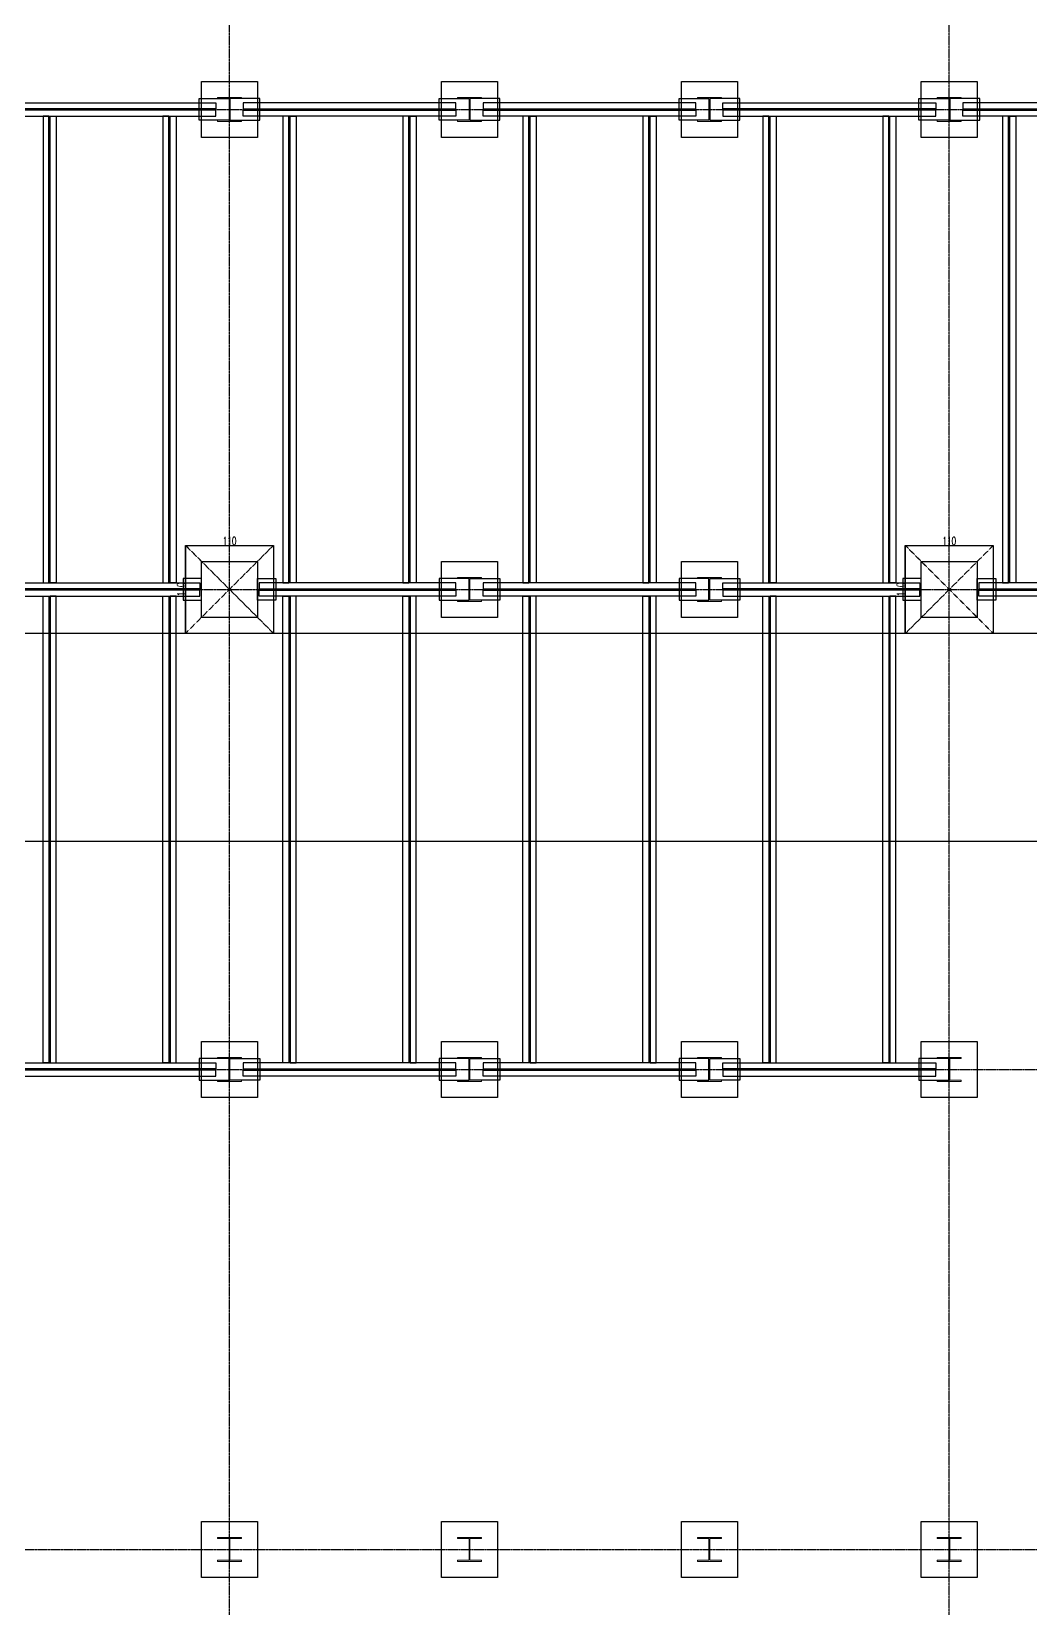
# Model space of a CAD drawing. Header units: millimetres. Extents: x -21841 to 195597, y -1659 to 112111.
# Drawn here: x 12412 to 13661, y 15676 to 17647 of the extents above; entities that cross this region are included whole.
import ezdxf
from ezdxf.enums import TextEntityAlignment as Align

# ---------------------------------------------------------------- set-up
doc = ezdxf.new("R2010")
doc.units = ezdxf.units.MM
doc.linetypes.add('X-N-FAB-L10$0$COL-CEN-LIN', pattern=[3.25, 2.5, -0.25, 0.25, -0.25])
doc.linetypes.add('X-N-FAB-L10$0$HIDDEN', pattern=[0.375, 0.25, -0.125])
for name, color, linetype in [('0-FMCS', 6, 'Continuous'), ('0-XREF', 7, 'Continuous'), ('X-N-FAB-L10$0$0-NC', 8, 'Continuous'), ('X-N-FAB-L10$0$0-ND', 8, 'Continuous'), ('X-N-FAB-L10$0$08', 8, 'Continuous'), ('X-N-FAB-L10$0$CCL', 8, 'X-N-FAB-L10$0$COL-CEN-LIN'), ('X-N-FAB-L10$0$COL', 8, 'Continuous'), ('X-N-FAB-L10$0$COL-S', 8, 'Continuous')]:
    doc.layers.add(name, color=color, linetype=linetype)
doc.layers.add('X-N-FAB-L10$0$STEEL1', color=8, linetype='Continuous', lineweight=0)
doc.styles.add('X-N-FAB-L10$0$CHINA', font='simplex.shx', dxfattribs={"width": 0.75, "bigfont": 'chineset.shx'})
doc.styles.add('X-N-FAB-L10$0$COL-NUM', font='romanc')
doc.styles.add('X-N-FAB-L10$0$DIM', font='simplex.shx', dxfattribs={"width": 0.67, "bigfont": 'chineset.shx'})
doc.dimstyles.new('X-N-FAB-L10$0$JJP_005_defpoint', dxfattribs={"dimtxt": 20, "dimasz": 0.5, "dimexe": 0.5, "dimexo": 0.5, "dimgap": 0.5, "dimtad": 1, "dimdsep": 46, "dimtxsty": 'X-N-FAB-L10$0$DIM', "dimblk": 'X-N-FAB-L10$0$_None', "dimcen": 10, "dimclrd": 256, "dimclre": 256, "dimclrt": 256, "dimadec": 0, "dimazin": 0, "dimtfac": 1, "dimtix": 1, "dimtmove": 2, "dimatfit": 3, "dimldrblk": 'X-N-FAB-L10$0$_None', "dimfxl": 0.5, "dimtolj": 1, "dimtzin": 0, "dimarcsym": 0})

# ---------------------------------------------------------------- blocks, each defined once
blk = doc.blocks.new('*D1269')
at = {"layer": 'DEFPOINTS', "lineweight": -2, "transparency": 16777216}
blk.add_line((13505, 17005), (13615, 17005), dxfattribs=at)
at = {"layer": 'DEFPOINTS', "color": 0, "transparency": 16777216}
for p in [(13505, 17005), (13615, 17005), (13615, 17005)]:
    blk.add_point(p, dxfattribs=at)
at = {"layer": 'DEFPOINTS', "transparency": 16777216, "insert": (13560, 17010.5), "char_height": 10, "attachment_point": 5, "style": 'X-N-FAB-L10$0$DIM'}
blk.add_mtext('\\A1;110', dxfattribs=at)
blk = doc.blocks.new('X-N-FAB-L10$0$_None')
blk = doc.blocks.new('*D1270')
at = {"layer": 'DEFPOINTS', "lineweight": -2, "transparency": 16777216}
blk.add_line((13505, 17005), (13505, 16895), dxfattribs=at)
at = {"layer": 'DEFPOINTS', "color": 0, "transparency": 16777216}
for p in [(13505, 17005), (13505, 16895), (13505, 16895)]:
    blk.add_point(p, dxfattribs=at)
at = {"layer": 'DEFPOINTS', "transparency": 16777216, "insert": (13499.5, 16950), "char_height": 10, "attachment_point": 5, "rotation": 90, "style": 'X-N-FAB-L10$0$DIM'}
blk.add_mtext('\\A1;110', dxfattribs=at)
blk = doc.blocks.new('*D1271')
at = {"layer": 'DEFPOINTS', "lineweight": -2, "transparency": 16777216}
blk.add_line((12605, 17005), (12715, 17005), dxfattribs=at)
at = {"layer": 'DEFPOINTS', "color": 0, "transparency": 16777216}
for p in [(12605, 17005), (12715, 17005), (12715, 17005)]:
    blk.add_point(p, dxfattribs=at)
at = {"layer": 'DEFPOINTS', "transparency": 16777216, "insert": (12660, 17010.5), "char_height": 10, "attachment_point": 5, "style": 'X-N-FAB-L10$0$DIM'}
blk.add_mtext('\\A1;110', dxfattribs=at)
blk = doc.blocks.new('*D1272')
at = {"layer": 'DEFPOINTS', "lineweight": -2, "transparency": 16777216}
blk.add_line((12605, 17005), (12605, 16895), dxfattribs=at)
at = {"layer": 'DEFPOINTS', "color": 0, "transparency": 16777216}
for p in [(12605, 17005), (12605, 16895), (12605, 16895)]:
    blk.add_point(p, dxfattribs=at)
at = {"layer": 'DEFPOINTS', "transparency": 16777216, "insert": (12599.5, 16950), "char_height": 10, "attachment_point": 5, "rotation": 90, "style": 'X-N-FAB-L10$0$DIM'}
blk.add_mtext('\\A1;110', dxfattribs=at)
blk = doc.blocks.new('X-N-FAB-L10')
at = {"layer": 'DEFPOINTS', "color": 8, "linetype": 'X-N-FAB-L10$0$HIDDEN', "ltscale": 0.1}
for p, q in [((12715, 17005), (12605, 16895)), ((12605, 17005), (12715, 16895)), ((12715, 17005), (12605, 16895)), ((12605, 17005), (12715, 16895)), ((13615, 17005), (13505, 16895)), ((13505, 17005), (13615, 16895)), ((13615, 17005), (13505, 16895)), ((13505, 17005), (13615, 16895))]:
    blk.add_line(p, q, dxfattribs=at)
at = {"layer": 'DEFPOINTS', "color": 8}
for p, q in [((12605, 17005), (12715, 17005)), ((12605, 17005), (12605, 16895)), ((13505, 17005), (13615, 17005)), ((13505, 17005), (13505, 16895))]:
    blk.add_line(p, q, dxfattribs=at)
at = {"layer": 'X-N-FAB-L10$0$08', "color": 8}
for p, q in [((13857.5, 16895), (11760, 16895)), ((13760, 16635), (11760, 16635))]:
    blk.add_line(p, q, dxfattribs=at)
for points in [[(12659.5, 17536.5), (12622, 17536.5), (12622, 17563.5), (12659.5, 17563.5)], [(12660.5, 17536.5), (12698, 17536.5), (12698, 17563.5), (12660.5, 17563.5)], [(12959.5, 17536.5), (12922, 17536.5), (12922, 17563.5), (12959.5, 17563.5)], [(12960.5, 17536.5), (12998, 17536.5), (12998, 17563.5), (12960.5, 17563.5)], [(13259.5, 17536.5), (13222, 17536.5), (13222, 17563.5), (13259.5, 17563.5)], [(13260.5, 17536.5), (13298, 17536.5), (13298, 17563.5), (13260.5, 17563.5)], [(13559.5, 17536.5), (13522, 17536.5), (13522, 17563.5), (13559.5, 17563.5)], [(13560.5, 17536.5), (13598, 17536.5), (13598, 17563.5), (13560.5, 17563.5)], [(12377, 17558.3), (12643, 17558.3), (12643, 17550.8), (12377, 17550.8)], [(12377, 17541.7), (12643, 17541.7), (12643, 17549.2), (12377, 17549.2)], [(12943, 17558.3), (12677, 17558.3), (12677, 17550.8), (12943, 17550.8)], [(12943, 17541.7), (12677, 17541.7), (12677, 17549.2), (12943, 17549.2)], [(13243, 17558.3), (12977, 17558.3), (12977, 17550.8), (13243, 17550.8)], [(13243, 17541.7), (12977, 17541.7), (12977, 17549.2), (13243, 17549.2)], [(13277, 17558.3), (13543, 17558.3), (13543, 17550.8), (13277, 17550.8)], [(13277, 17541.7), (13543, 17541.7), (13543, 17549.2), (13277, 17549.2)], [(13843, 17558.3), (13577, 17558.3), (13577, 17550.8), (13843, 17550.8)], [(13843, 17541.7), (13577, 17541.7), (13577, 17549.2), (13843, 17549.2)], [(12426.7, 17541.7), (12426.7, 16958.3), (12434.2, 16958.3), (12434.2, 17541.7)], [(12443.3, 17541.7), (12443.3, 16958.3), (12435.8, 16958.3), (12435.8, 17541.7)], [(12576.7, 17541.7), (12576.7, 16958.3), (12584.2, 16958.3), (12584.2, 17541.7)], [(12593.3, 17541.7), (12593.3, 16958.3), (12585.8, 16958.3), (12585.8, 17541.7)], [(12726.7, 17541.7), (12726.7, 16958.3), (12734.2, 16958.3), (12734.2, 17541.7)], [(12743.3, 17541.7), (12743.3, 16958.3), (12735.8, 16958.3), (12735.8, 17541.7)], [(12876.7, 17541.7), (12876.7, 16958.3), (12884.2, 16958.3), (12884.2, 17541.7)], [(12893.3, 17541.7), (12893.3, 16958.3), (12885.8, 16958.3), (12885.8, 17541.7)], [(13026.7, 17541.7), (13026.7, 16958.3), (13034.2, 16958.3), (13034.2, 17541.7)], [(13043.3, 17541.7), (13043.3, 16958.3), (13035.8, 16958.3), (13035.8, 17541.7)], [(13176.7, 17541.7), (13176.7, 16958.3), (13184.2, 16958.3), (13184.2, 17541.7)], [(13193.3, 17541.7), (13193.3, 16958.3), (13185.8, 16958.3), (13185.8, 17541.7)], [(13326.7, 17541.7), (13326.7, 16958.3), (13334.2, 16958.3), (13334.2, 17541.7)], [(13343.3, 17541.7), (13343.3, 16958.3), (13335.8, 16958.3), (13335.8, 17541.7)], [(13476.7, 17541.7), (13476.7, 16958.3), (13484.2, 16958.3), (13484.2, 17541.7)], [(13493.3, 17541.7), (13493.3, 16958.3), (13485.8, 16958.3), (13485.8, 17541.7)], [(13626.7, 17541.7), (13626.7, 16958.3), (13634.2, 16958.3), (13634.2, 17541.7)], [(13643.3, 17541.7), (13643.3, 16958.3), (13635.8, 16958.3), (13635.8, 17541.7)], [(12377, 16958.3), (12623, 16958.3), (12623, 16950.8), (12377, 16950.8)], [(12625, 16963.5), (12602, 16963.5), (12602, 16936.5), (12625, 16936.5)], [(12695, 16963.5), (12718, 16963.5), (12718, 16936.5), (12695, 16936.5)], [(12943, 16958.3), (12697, 16958.3), (12697, 16950.8), (12943, 16950.8)], [(12959.5, 16963.5), (12922, 16963.5), (12922, 16936.5), (12959.5, 16936.5)], [(12960.5, 16963.5), (12998, 16963.5), (12998, 16936.5), (12960.5, 16936.5)], [(13243, 16958.3), (12977, 16958.3), (12977, 16950.8), (13243, 16950.8)], [(13259.5, 16963.5), (13222, 16963.5), (13222, 16936.5), (13259.5, 16936.5)], [(13260.5, 16963.5), (13298, 16963.5), (13298, 16936.5), (13260.5, 16936.5)], [(13277, 16958.3), (13523, 16958.3), (13523, 16950.8), (13277, 16950.8)], [(13525, 16963.5), (13502, 16963.5), (13502, 16936.5), (13525, 16936.5)], [(13595, 16963.5), (13618, 16963.5), (13618, 16936.5), (13595, 16936.5)], [(13843, 16958.3), (13597, 16958.3), (13597, 16950.8), (13843, 16950.8)], [(12377, 16941.7), (12623, 16941.7), (12623, 16949.2), (12377, 16949.2)], [(12426.7, 16358.3), (12426.7, 16941.7), (12434.2, 16941.7), (12434.2, 16358.3)], [(12443.3, 16358.3), (12443.3, 16941.7), (12435.8, 16941.7), (12435.8, 16358.3)], [(12576.7, 16358.3), (12576.7, 16941.7), (12584.2, 16941.7), (12584.2, 16358.3)], [(12593.3, 16358.3), (12593.3, 16941.7), (12585.8, 16941.7), (12585.8, 16358.3)], [(12943, 16941.7), (12697, 16941.7), (12697, 16949.2), (12943, 16949.2)], [(12726.7, 16358.3), (12726.7, 16941.7), (12734.2, 16941.7), (12734.2, 16358.3)], [(12743.3, 16358.3), (12743.3, 16941.7), (12735.8, 16941.7), (12735.8, 16358.3)], [(12876.7, 16358.3), (12876.7, 16941.7), (12884.2, 16941.7), (12884.2, 16358.3)], [(12893.3, 16358.3), (12893.3, 16941.7), (12885.8, 16941.7), (12885.8, 16358.3)], [(13243, 16941.7), (12977, 16941.7), (12977, 16949.2), (13243, 16949.2)], [(13026.7, 16358.3), (13026.7, 16941.7), (13034.2, 16941.7), (13034.2, 16358.3)], [(13043.3, 16358.3), (13043.3, 16941.7), (13035.8, 16941.7), (13035.8, 16358.3)], [(13176.7, 16358.3), (13176.7, 16941.7), (13184.2, 16941.7), (13184.2, 16358.3)], [(13193.3, 16358.3), (13193.3, 16941.7), (13185.8, 16941.7), (13185.8, 16358.3)], [(13277, 16941.7), (13523, 16941.7), (13523, 16949.2), (13277, 16949.2)], [(13326.7, 16358.3), (13326.7, 16941.7), (13334.2, 16941.7), (13334.2, 16358.3)], [(13343.3, 16358.3), (13343.3, 16941.7), (13335.8, 16941.7), (13335.8, 16358.3)], [(13476.7, 16358.3), (13476.7, 16941.7), (13484.2, 16941.7), (13484.2, 16358.3)], [(13493.3, 16358.3), (13493.3, 16941.7), (13485.8, 16941.7), (13485.8, 16358.3)], [(13843, 16941.7), (13597, 16941.7), (13597, 16949.2), (13843, 16949.2)], [(12659.5, 16363.5), (12622, 16363.5), (12622, 16336.5), (12659.5, 16336.5)], [(12660.5, 16363.5), (12698, 16363.5), (12698, 16336.5), (12660.5, 16336.5)], [(12959.5, 16363.5), (12922, 16363.5), (12922, 16336.5), (12959.5, 16336.5)], [(12960.5, 16363.5), (12998, 16363.5), (12998, 16336.5), (12960.5, 16336.5)], [(13259.5, 16363.5), (13222, 16363.5), (13222, 16336.5), (13259.5, 16336.5)], [(13260.5, 16363.5), (13298, 16363.5), (13298, 16336.5), (13260.5, 16336.5)], [(13559.5, 16363.5), (13522, 16363.5), (13522, 16336.5), (13559.5, 16336.5)], [(12377, 16358.3), (12643, 16358.3), (12643, 16350.8), (12377, 16350.8)], [(12377, 16341.7), (12643, 16341.7), (12643, 16349.2), (12377, 16349.2)], [(12943, 16358.3), (12677, 16358.3), (12677, 16350.8), (12943, 16350.8)], [(12943, 16341.7), (12677, 16341.7), (12677, 16349.2), (12943, 16349.2)], [(13243, 16358.3), (12977, 16358.3), (12977, 16350.8), (13243, 16350.8)], [(13243, 16341.7), (12977, 16341.7), (12977, 16349.2), (13243, 16349.2)], [(13277, 16358.3), (13543, 16358.3), (13543, 16350.8), (13277, 16350.8)], [(13277, 16341.7), (13543, 16341.7), (13543, 16349.2), (13277, 16349.2)]]:
    blk.add_lwpolyline(points, close=True, dxfattribs=at)
at = {"layer": 'X-N-FAB-L10$0$CCL', "color": 8}
for p, q in [((12660, 10600), (12660, 19760)), ((13560, 10600), (13560, 19760)), ((-720, 17550), (27370, 17550)), ((-720, 16950), (27370, 16950)), ((-720, 16350), (27370, 16350)), ((-720, 15750), (27370, 15750))]:
    blk.add_line(p, q, dxfattribs=at)
at = {"layer": 'X-N-FAB-L10$0$COL', "color": 8}
for p, q in [((12625, 17585), (12695, 17585)), ((12625, 17515), (12625, 17585)), ((12695, 17585), (12695, 17515)), ((12925, 17585), (12995, 17585)), ((12925, 17515), (12925, 17585)), ((12995, 17585), (12995, 17515)), ((13225, 17585), (13295, 17585)), ((13225, 17515), (13225, 17585)), ((13295, 17585), (13295, 17515)), ((13525, 17585), (13595, 17585)), ((13525, 17515), (13525, 17585)), ((13595, 17585), (13595, 17515)), ((12695, 17515), (12625, 17515)), ((12995, 17515), (12925, 17515)), ((13295, 17515), (13225, 17515)), ((13595, 17515), (13525, 17515)), ((12925, 16985), (12995, 16985)), ((12925, 16915), (12925, 16985)), ((12995, 16985), (12995, 16915)), ((13225, 16985), (13295, 16985)), ((13225, 16915), (13225, 16985)), ((13295, 16985), (13295, 16915)), ((12995, 16915), (12925, 16915)), ((13295, 16915), (13225, 16915)), ((12625, 16385), (12695, 16385)), ((12625, 16315), (12625, 16385)), ((12695, 16385), (12695, 16315)), ((12925, 16385), (12995, 16385)), ((12925, 16315), (12925, 16385)), ((12995, 16385), (12995, 16315)), ((13225, 16385), (13295, 16385)), ((13225, 16315), (13225, 16385)), ((13295, 16385), (13295, 16315)), ((13525, 16385), (13595, 16385)), ((13525, 16315), (13525, 16385)), ((13595, 16385), (13595, 16315)), ((12695, 16315), (12625, 16315)), ((12995, 16315), (12925, 16315)), ((13295, 16315), (13225, 16315)), ((13595, 16315), (13525, 16315)), ((12625, 15785), (12695, 15785)), ((12625, 15715), (12625, 15785)), ((12695, 15785), (12695, 15715)), ((12925, 15785), (12995, 15785)), ((12925, 15715), (12925, 15785)), ((12995, 15785), (12995, 15715)), ((13225, 15785), (13295, 15785)), ((13225, 15715), (13225, 15785)), ((13295, 15785), (13295, 15715)), ((13525, 15785), (13595, 15785)), ((13525, 15715), (13525, 15785)), ((13595, 15785), (13595, 15715)), ((12695, 15715), (12625, 15715)), ((12995, 15715), (12925, 15715)), ((13295, 15715), (13225, 15715)), ((13595, 15715), (13525, 15715))]:
    blk.add_line(p, q, dxfattribs=at)
at = {"layer": 'X-N-FAB-L10$0$COL', "color": 8, "ltscale": 0.1}
for p, q in [((12605, 17005), (12715, 17005)), ((12605, 16895), (12605, 17005)), ((12715, 17005), (12715, 16895)), ((13505, 17005), (13615, 17005)), ((13505, 16895), (13505, 17005)), ((13615, 17005), (13615, 16895)), ((12715, 16895), (12605, 16895)), ((13615, 16895), (13505, 16895))]:
    blk.add_line(p, q, dxfattribs=at)
at = {"layer": 'X-N-FAB-L10$0$COL', "color": 8}
for points in [[(12625, 17585), (12695, 17585), (12695, 17515), (12625, 17515)], [(12925, 17585), (12995, 17585), (12995, 17515), (12925, 17515)], [(13225, 17585), (13295, 17585), (13295, 17515), (13225, 17515)], [(13525, 17585), (13595, 17585), (13595, 17515), (13525, 17515)], [(12925, 16985), (12995, 16985), (12995, 16915), (12925, 16915)], [(13225, 16985), (13295, 16985), (13295, 16915), (13225, 16915)], [(12625, 16385), (12695, 16385), (12695, 16315), (12625, 16315)], [(12925, 16385), (12995, 16385), (12995, 16315), (12925, 16315)], [(13225, 16385), (13295, 16385), (13295, 16315), (13225, 16315)], [(13525, 16385), (13595, 16385), (13595, 16315), (13525, 16315)], [(12625, 15785), (12695, 15785), (12695, 15715), (12625, 15715)], [(12925, 15785), (12995, 15785), (12995, 15715), (12925, 15715)], [(13225, 15785), (13295, 15785), (13295, 15715), (13225, 15715)], [(13525, 15785), (13595, 15785), (13595, 15715), (13525, 15715)]]:
    blk.add_lwpolyline(points, close=True, dxfattribs=at)
at = {"layer": 'X-N-FAB-L10$0$COL', "color": 8, "ltscale": 0.1}
for points in [[(12605, 17005), (12715, 17005), (12715, 16895), (12605, 16895)], [(13505, 17005), (13615, 17005), (13615, 16895), (13505, 16895)]]:
    blk.add_lwpolyline(points, close=True, dxfattribs=at)
at = {"layer": 'X-N-FAB-L10$0$COL-S', "color": 8}
for p, q in [((12625, 16985), (12695, 16985)), ((12625, 16915), (12625, 16985)), ((12625, 16985), (12695, 16985)), ((12625, 16915), (12625, 16985)), ((12695, 16985), (12695, 16915)), ((12695, 16985), (12695, 16915)), ((13525, 16985), (13595, 16985)), ((13525, 16915), (13525, 16985)), ((13525, 16985), (13595, 16985)), ((13525, 16915), (13525, 16985)), ((13595, 16985), (13595, 16915)), ((13595, 16985), (13595, 16915)), ((12695, 16915), (12625, 16915)), ((12695, 16915), (12625, 16915)), ((13595, 16915), (13525, 16915)), ((13595, 16915), (13525, 16915))]:
    blk.add_line(p, q, dxfattribs=at)
at = {"layer": 'X-N-FAB-L10$0$STEEL1', "color": 8}
for p, q in [((12645, 17565), (12675, 17565)), ((12645, 17563.5), (12645, 17565)), ((12659.5, 17563.5), (12645, 17563.5)), ((12659.5, 17536.5), (12659.5, 17563.5)), ((12675, 17563.5), (12660.5, 17563.5)), ((12660.5, 17563.5), (12660.5, 17536.5)), ((12675, 17565), (12675, 17563.5)), ((12945, 17565), (12975, 17565)), ((12945, 17563.5), (12945, 17565)), ((12959.5, 17563.5), (12945, 17563.5)), ((12959.5, 17536.5), (12959.5, 17563.5)), ((12975, 17563.5), (12960.5, 17563.5)), ((12960.5, 17563.5), (12960.5, 17536.5)), ((12975, 17565), (12975, 17563.5)), ((13245, 17565), (13275, 17565)), ((13245, 17563.5), (13245, 17565)), ((13259.5, 17563.5), (13245, 17563.5)), ((13259.5, 17536.5), (13259.5, 17563.5)), ((13275, 17563.5), (13260.5, 17563.5)), ((13260.5, 17563.5), (13260.5, 17536.5)), ((13275, 17565), (13275, 17563.5)), ((13545, 17565), (13575, 17565)), ((13545, 17563.5), (13545, 17565)), ((13559.5, 17563.5), (13545, 17563.5)), ((13559.5, 17536.5), (13559.5, 17563.5)), ((13575, 17563.5), (13560.5, 17563.5)), ((13560.5, 17563.5), (13560.5, 17536.5)), ((13575, 17565), (13575, 17563.5)), ((12645, 17535), (12645, 17536.5)), ((12645, 17536.5), (12659.5, 17536.5)), ((12675, 17535), (12645, 17535)), ((12660.5, 17536.5), (12675, 17536.5)), ((12675, 17536.5), (12675, 17535)), ((12945, 17535), (12945, 17536.5)), ((12945, 17536.5), (12959.5, 17536.5)), ((12975, 17535), (12945, 17535)), ((12960.5, 17536.5), (12975, 17536.5)), ((12975, 17536.5), (12975, 17535)), ((13245, 17535), (13245, 17536.5)), ((13245, 17536.5), (13259.5, 17536.5)), ((13275, 17535), (13245, 17535)), ((13260.5, 17536.5), (13275, 17536.5)), ((13275, 17536.5), (13275, 17535)), ((13545, 17535), (13545, 17536.5)), ((13545, 17536.5), (13559.5, 17536.5)), ((13575, 17535), (13545, 17535)), ((13560.5, 17536.5), (13575, 17536.5)), ((13575, 17536.5), (13575, 17535)), ((12945, 16965), (12975, 16965)), ((12945, 16963.5), (12945, 16965)), ((12959.5, 16963.5), (12945, 16963.5)), ((12959.5, 16936.5), (12959.5, 16963.5)), ((12975, 16963.5), (12960.5, 16963.5)), ((12960.5, 16963.5), (12960.5, 16936.5)), ((12975, 16965), (12975, 16963.5)), ((13245, 16965), (13275, 16965)), ((13245, 16963.5), (13245, 16965)), ((13259.5, 16963.5), (13245, 16963.5)), ((13259.5, 16936.5), (13259.5, 16963.5)), ((13275, 16963.5), (13260.5, 16963.5)), ((13260.5, 16963.5), (13260.5, 16936.5)), ((13275, 16965), (13275, 16963.5)), ((12945, 16935), (12945, 16936.5)), ((12945, 16936.5), (12959.5, 16936.5)), ((12975, 16935), (12945, 16935)), ((12960.5, 16936.5), (12975, 16936.5)), ((12975, 16936.5), (12975, 16935)), ((13245, 16935), (13245, 16936.5)), ((13245, 16936.5), (13259.5, 16936.5)), ((13275, 16935), (13245, 16935)), ((13260.5, 16936.5), (13275, 16936.5)), ((13275, 16936.5), (13275, 16935)), ((12645, 16365), (12675, 16365)), ((12645, 16363.5), (12645, 16365)), ((12659.5, 16363.5), (12645, 16363.5)), ((12659.5, 16336.5), (12659.5, 16363.5)), ((12675, 16363.5), (12660.5, 16363.5)), ((12660.5, 16363.5), (12660.5, 16336.5)), ((12675, 16365), (12675, 16363.5)), ((12945, 16365), (12975, 16365)), ((12945, 16363.5), (12945, 16365)), ((12959.5, 16363.5), (12945, 16363.5)), ((12959.5, 16336.5), (12959.5, 16363.5)), ((12975, 16363.5), (12960.5, 16363.5)), ((12960.5, 16363.5), (12960.5, 16336.5)), ((12975, 16365), (12975, 16363.5)), ((13245, 16365), (13275, 16365)), ((13245, 16363.5), (13245, 16365)), ((13259.5, 16363.5), (13245, 16363.5)), ((13259.5, 16336.5), (13259.5, 16363.5)), ((13275, 16363.5), (13260.5, 16363.5)), ((13260.5, 16363.5), (13260.5, 16336.5)), ((13275, 16365), (13275, 16363.5)), ((13545, 16365), (13575, 16365)), ((13545, 16363.5), (13545, 16365)), ((13559.5, 16363.5), (13545, 16363.5)), ((13559.5, 16336.5), (13559.5, 16363.5)), ((13575, 16363.5), (13560.5, 16363.5)), ((13560.5, 16363.5), (13560.5, 16336.5)), ((13575, 16365), (13575, 16363.5)), ((12645, 16335), (12645, 16336.5)), ((12645, 16336.5), (12659.5, 16336.5)), ((12675, 16335), (12645, 16335)), ((12660.5, 16336.5), (12675, 16336.5)), ((12675, 16336.5), (12675, 16335)), ((12945, 16335), (12945, 16336.5)), ((12945, 16336.5), (12959.5, 16336.5)), ((12975, 16335), (12945, 16335)), ((12960.5, 16336.5), (12975, 16336.5)), ((12975, 16336.5), (12975, 16335)), ((13245, 16335), (13245, 16336.5)), ((13245, 16336.5), (13259.5, 16336.5)), ((13275, 16335), (13245, 16335)), ((13260.5, 16336.5), (13275, 16336.5)), ((13275, 16336.5), (13275, 16335)), ((13545, 16335), (13545, 16336.5)), ((13545, 16336.5), (13559.5, 16336.5)), ((13575, 16335), (13545, 16335)), ((13560.5, 16336.5), (13575, 16336.5)), ((13575, 16336.5), (13575, 16335)), ((12645, 15765), (12675, 15765)), ((12645, 15763.5), (12645, 15765)), ((12659.5, 15763.5), (12645, 15763.5)), ((12659.5, 15736.5), (12659.5, 15763.5)), ((12675, 15763.5), (12660.5, 15763.5)), ((12660.5, 15763.5), (12660.5, 15736.5)), ((12675, 15765), (12675, 15763.5)), ((12945, 15765), (12975, 15765)), ((12945, 15763.5), (12945, 15765)), ((12959.5, 15763.5), (12945, 15763.5)), ((12959.5, 15736.5), (12959.5, 15763.5)), ((12975, 15763.5), (12960.5, 15763.5)), ((12960.5, 15763.5), (12960.5, 15736.5)), ((12975, 15765), (12975, 15763.5)), ((13245, 15765), (13275, 15765)), ((13245, 15763.5), (13245, 15765)), ((13259.5, 15763.5), (13245, 15763.5)), ((13259.5, 15736.5), (13259.5, 15763.5)), ((13275, 15763.5), (13260.5, 15763.5)), ((13260.5, 15763.5), (13260.5, 15736.5)), ((13275, 15765), (13275, 15763.5)), ((13545, 15765), (13575, 15765)), ((13545, 15763.5), (13545, 15765)), ((13559.5, 15763.5), (13545, 15763.5)), ((13559.5, 15736.5), (13559.5, 15763.5)), ((13575, 15763.5), (13560.5, 15763.5)), ((13560.5, 15763.5), (13560.5, 15736.5)), ((13575, 15765), (13575, 15763.5)), ((12645, 15735), (12645, 15736.5)), ((12645, 15736.5), (12659.5, 15736.5)), ((12675, 15735), (12645, 15735)), ((12660.5, 15736.5), (12675, 15736.5)), ((12675, 15736.5), (12675, 15735)), ((12945, 15735), (12945, 15736.5)), ((12945, 15736.5), (12959.5, 15736.5)), ((12975, 15735), (12945, 15735)), ((12960.5, 15736.5), (12975, 15736.5)), ((12975, 15736.5), (12975, 15735)), ((13245, 15735), (13245, 15736.5)), ((13245, 15736.5), (13259.5, 15736.5)), ((13275, 15735), (13245, 15735)), ((13260.5, 15736.5), (13275, 15736.5)), ((13275, 15736.5), (13275, 15735)), ((13545, 15735), (13545, 15736.5)), ((13545, 15736.5), (13559.5, 15736.5)), ((13575, 15735), (13545, 15735)), ((13560.5, 15736.5), (13575, 15736.5)), ((13575, 15736.5), (13575, 15735))]:
    blk.add_line(p, q, dxfattribs=at)
for points in [[(12645, 17565), (12675, 17565), (12675, 17563.5), (12660.5, 17563.5), (12660.5, 17536.5), (12675, 17536.5), (12675, 17535), (12645, 17535), (12645, 17536.5), (12659.5, 17536.5), (12659.5, 17563.5), (12645, 17563.5)], [(12945, 17565), (12975, 17565), (12975, 17563.5), (12960.5, 17563.5), (12960.5, 17536.5), (12975, 17536.5), (12975, 17535), (12945, 17535), (12945, 17536.5), (12959.5, 17536.5), (12959.5, 17563.5), (12945, 17563.5)], [(13245, 17565), (13275, 17565), (13275, 17563.5), (13260.5, 17563.5), (13260.5, 17536.5), (13275, 17536.5), (13275, 17535), (13245, 17535), (13245, 17536.5), (13259.5, 17536.5), (13259.5, 17563.5), (13245, 17563.5)], [(13545, 17565), (13575, 17565), (13575, 17563.5), (13560.5, 17563.5), (13560.5, 17536.5), (13575, 17536.5), (13575, 17535), (13545, 17535), (13545, 17536.5), (13559.5, 17536.5), (13559.5, 17563.5), (13545, 17563.5)], [(12945, 16965), (12975, 16965), (12975, 16963.5), (12960.5, 16963.5), (12960.5, 16936.5), (12975, 16936.5), (12975, 16935), (12945, 16935), (12945, 16936.5), (12959.5, 16936.5), (12959.5, 16963.5), (12945, 16963.5)], [(13245, 16965), (13275, 16965), (13275, 16963.5), (13260.5, 16963.5), (13260.5, 16936.5), (13275, 16936.5), (13275, 16935), (13245, 16935), (13245, 16936.5), (13259.5, 16936.5), (13259.5, 16963.5), (13245, 16963.5)], [(12645, 16365), (12675, 16365), (12675, 16363.5), (12660.5, 16363.5), (12660.5, 16336.5), (12675, 16336.5), (12675, 16335), (12645, 16335), (12645, 16336.5), (12659.5, 16336.5), (12659.5, 16363.5), (12645, 16363.5)], [(12945, 16365), (12975, 16365), (12975, 16363.5), (12960.5, 16363.5), (12960.5, 16336.5), (12975, 16336.5), (12975, 16335), (12945, 16335), (12945, 16336.5), (12959.5, 16336.5), (12959.5, 16363.5), (12945, 16363.5)], [(13245, 16365), (13275, 16365), (13275, 16363.5), (13260.5, 16363.5), (13260.5, 16336.5), (13275, 16336.5), (13275, 16335), (13245, 16335), (13245, 16336.5), (13259.5, 16336.5), (13259.5, 16363.5), (13245, 16363.5)], [(13545, 16365), (13575, 16365), (13575, 16363.5), (13560.5, 16363.5), (13560.5, 16336.5), (13575, 16336.5), (13575, 16335), (13545, 16335), (13545, 16336.5), (13559.5, 16336.5), (13559.5, 16363.5), (13545, 16363.5)], [(12645, 15765), (12675, 15765), (12675, 15763.5), (12660.5, 15763.5), (12660.5, 15736.5), (12675, 15736.5), (12675, 15735), (12645, 15735), (12645, 15736.5), (12659.5, 15736.5), (12659.5, 15763.5), (12645, 15763.5)], [(12945, 15765), (12975, 15765), (12975, 15763.5), (12960.5, 15763.5), (12960.5, 15736.5), (12975, 15736.5), (12975, 15735), (12945, 15735), (12945, 15736.5), (12959.5, 15736.5), (12959.5, 15763.5), (12945, 15763.5)], [(13245, 15765), (13275, 15765), (13275, 15763.5), (13260.5, 15763.5), (13260.5, 15736.5), (13275, 15736.5), (13275, 15735), (13245, 15735), (13245, 15736.5), (13259.5, 15736.5), (13259.5, 15763.5), (13245, 15763.5)], [(13545, 15765), (13575, 15765), (13575, 15763.5), (13560.5, 15763.5), (13560.5, 15736.5), (13575, 15736.5), (13575, 15735), (13545, 15735), (13545, 15736.5), (13559.5, 15736.5), (13559.5, 15763.5), (13545, 15763.5)]]:
    blk.add_lwpolyline(points, close=True, dxfattribs=at)
at = {"layer": 'DEFPOINTS', "color": 8, "char_height": 10, "attachment_point": 5, "style": 'X-N-FAB-L10$0$DIM'}
for insert in [(12660, 17010.5), (13560, 17010.5)]:
    blk.add_mtext('\\A1;110', dxfattribs=dict(at, insert=insert))
at = {"layer": 'DEFPOINTS', "color": 8, "char_height": 10, "attachment_point": 5, "rotation": 90, "style": 'X-N-FAB-L10$0$DIM'}
for insert in [(12599.5, 16950), (13499.5, 16950)]:
    blk.add_mtext('\\A1;110', dxfattribs=dict(at, insert=insert))
at = {"layer": 'X-N-FAB-L10$0$0-NC', "color": 8, "style": 'X-N-FAB-L10$0$COL-NUM'}
for p in [(1860, 19880), (2760, 19880), (3660, 19880), (4560, 19880), (5460, 19880), (6360, 19880), (7260, 19880), (8160, 19880), (9060, 19880), (9960, 19880), (10860, 19880), (11760, 19880), (12660, 19880), (13560, 19880), (14460, 19880), (15360, 19880), (16260, 19880), (17160, 19880), (18060, 19880), (18960, 19880), (19860, 19880), (20760, 19880), (21660, 19880), (22560, 19880), (-840, 13950), (-840, 13350), (-840, 12750), (-840, 12150), (-840, 11550), (-840, 10750)]:
    blk.add_attdef('GRID-Y', text='', height=120, dxfattribs=at).set_placement(p, align=Align.MIDDLE_CENTER)
at = {"layer": 'X-N-FAB-L10$0$0-ND', "color": 8, "style": 'X-N-FAB-L10$0$CHINA'}
blk.add_attdef('NO', text='', height=33.333, dxfattribs=at).set_placement((23327.5, 11380), align=Align.MIDDLE)
at = {"layer": 'DEFPOINTS', "color": 8}
for base, p1, p2, picture, middle in [((12715, 17005), (12605, 17005), (12715, 17005), '*D1271', (12660, 17010.5)), ((13615, 17005), (13505, 17005), (13615, 17005), '*D1269', (13560, 17010.5))]:
    dim = blk.add_linear_dim(base=base, p1=p1, p2=p2, dimstyle='X-N-FAB-L10$0$JJP_005_defpoint', override={"dimtxt": 10}, dxfattribs=at)
    dim.commit()
    dim.dimension.update_dxf_attribs({"geometry": picture, "text_midpoint": middle})
for base, p1, p2, picture, middle in [((12605, 16895), (12605, 17005), (12605, 16895), '*D1272', (12599.5, 16950)), ((13505, 16895), (13505, 17005), (13505, 16895), '*D1270', (13499.5, 16950))]:
    dim = blk.add_linear_dim(base=base, p1=p1, p2=p2, angle=90, dimstyle='X-N-FAB-L10$0$JJP_005_defpoint', override={"dimtxt": 10}, dxfattribs=at)
    dim.commit()
    dim.dimension.update_dxf_attribs({"geometry": picture, "text_midpoint": middle})

msp = doc.modelspace()

# ---------------------------------------------------------------- block references
at = {"layer": '0-FMCS', "color": 5}
msp.add_blockref('X-N-FAB-L10', (0, 0), dxfattribs=at)
at = {"layer": '0-XREF'}
msp.add_blockref('X-N-FAB-L10', (0, 0), dxfattribs=at)

doc.saveas('drawing.dxf')
